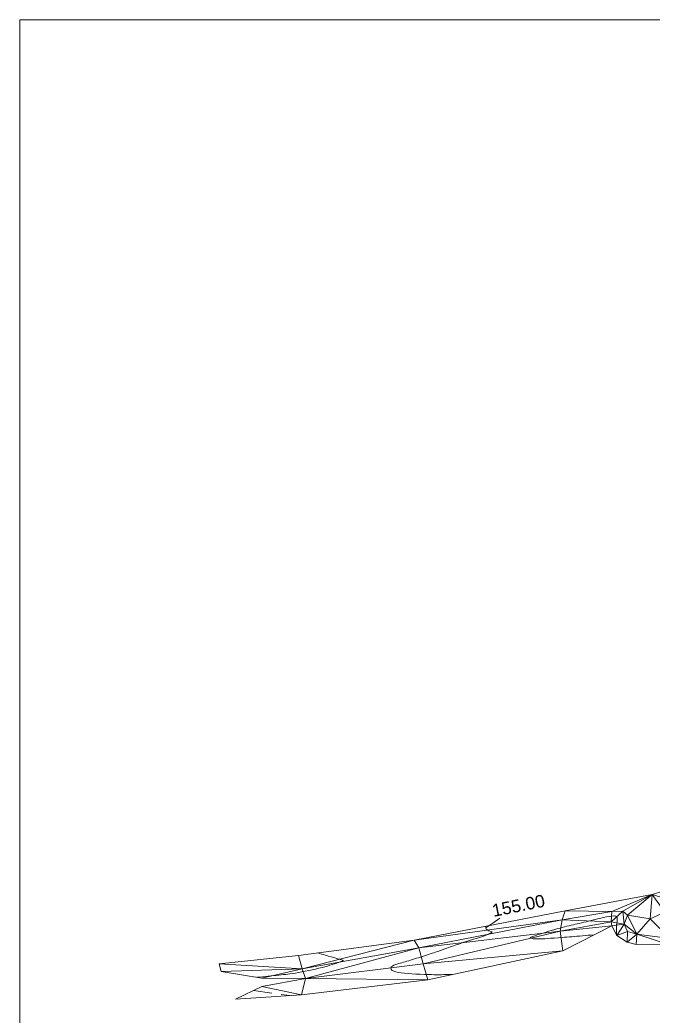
# Model space of a CAD drawing. Header units: metres. Extents: x 33479199 to 33479599, y 5709119 to 5709389.
# Drawn here: x 33479198.7 to 33479300, y 5709230 to 5709389.3 of the extents above; entities that cross this region are included whole.
import ezdxf

# ---------------------------------------------------------------- set-up
doc = ezdxf.new("R2010")
doc.units = ezdxf.units.M
doc.linetypes.add('58', pattern=[4.5, 3, -1.5])
doc.linetypes.add('59', pattern=[0])
for name, color, linetype, lineweight in [('Ebene 1', 7, 'CONTINUOUS', 18), ('Graben', 255, 'CONTINUOUS', 0), ('HTW_LINIEN_HOEHENLINIEN', 171, 'CONTINUOUS', 18)]:
    doc.layers.add(name, color=color, linetype=linetype, lineweight=lineweight)
doc.styles.add('Textart 58', font='Arial.ttf')

msp = doc.modelspace()

# ---------------------------------------------------------------- linework, layer by layer
at = {"layer": 'Ebene 1', "color": 7, "linetype": 'Continuous', "lineweight": 18}
msp.add_lwpolyline([(33479198.742876, 5709119.257393), (33479599.242876, 5709119.257406), (33479599.242867, 5709389.257406), (33479198.742867, 5709389.257393)], close=True, dxfattribs=at)
at = {"layer": 'Graben'}
for points in [[(33479299.834651, 5709249.436868, 155.838707), (33479302.409272, 5709248.633669, 155.875782), (33479303.352019, 5709250.508896, 155.992154)], [(33479285.894531, 5709246.86233, 155.491373), (33479293.387354, 5709246.748998, 155.727809), (33479299.834651, 5709249.436868, 155.838707)], [(33479293.387354, 5709246.748998, 155.727809), (33479295.138975, 5709246.803245, 155.605267), (33479299.834651, 5709249.436868, 155.838707)], [(33479295.138975, 5709246.803245, 155.605267), (33479295.854738, 5709246.16427, 155.607917), (33479299.834651, 5709249.436868, 155.838707)], [(33479295.854738, 5709246.16427, 155.607917), (33479299.471134, 5709245.58656, 155.790961), (33479299.834651, 5709249.436868, 155.838707)], [(33479299.471134, 5709245.58656, 155.790961), (33479299.834651, 5709249.436868, 155.838707), (33479301.852109, 5709246.626504, 155.783642)], [(33479299.834651, 5709249.436868, 155.838707), (33479301.852109, 5709246.626504, 155.783642), (33479302.409272, 5709248.633669, 155.875782)], [(33479261.743724, 5709242.134821, 154.55774), (33479285.439847, 5709245.430262, 155.463042), (33479285.894531, 5709246.86233, 155.491373)], [(33479285.439847, 5709245.430262, 155.463042), (33479285.894531, 5709246.86233, 155.491373), (33479293.387354, 5709246.748998, 155.727809)], [(33479285.439847, 5709245.430262, 155.463042), (33479293.235096, 5709245.091632, 156.415526), (33479293.387354, 5709246.748998, 155.727809)], [(33479293.235096, 5709245.091632, 156.415526), (33479293.387354, 5709246.748998, 155.727809), (33479295.138975, 5709246.803245, 155.605267)], [(33479293.235096, 5709245.091632, 156.415526), (33479295.138975, 5709246.803245, 155.605267), (33479295.351972, 5709244.704693, 155.515514)], [(33479295.138975, 5709246.803245, 155.605267), (33479295.351972, 5709244.704693, 155.515514), (33479295.854738, 5709246.16427, 155.607917)], [(33479299.471134, 5709245.58656, 155.790961), (33479301.852109, 5709246.626504, 155.783642), (33479302.702204, 5709242.441413, 155.811916)], [(33479261.743724, 5709242.134821, 154.55774), (33479262.490797, 5709240.941524, 154.466051), (33479285.439847, 5709245.430262, 155.463042)], [(33479262.490797, 5709240.941524, 154.466051), (33479285.097524, 5709243.592154, 156.233356), (33479285.439847, 5709245.430262, 155.463042)], [(33479285.097524, 5709243.592154, 156.233356), (33479285.439847, 5709245.430262, 155.463042), (33479293.235096, 5709245.091632, 156.415526)], [(33479285.097524, 5709243.592154, 156.233356), (33479293.235096, 5709245.091632, 156.415526), (33479293.387611, 5709244.463215, 156.261278)], [(33479293.235096, 5709245.091632, 156.415526), (33479293.387611, 5709244.463215, 156.261278), (33479295.351972, 5709244.704693, 155.515514)], [(33479295.351972, 5709244.704693, 155.515514), (33479295.854738, 5709246.16427, 155.607917), (33479297.369605, 5709243.139131, 155.652523)], [(33479295.854738, 5709246.16427, 155.607917), (33479297.369605, 5709243.139131, 155.652523), (33479299.471134, 5709245.58656, 155.790961)], [(33479297.369605, 5709243.139131, 155.652523), (33479299.471134, 5709245.58656, 155.790961), (33479302.702204, 5709242.441413, 155.811916)], [(33479262.490797, 5709240.941524, 154.466051), (33479263.18833, 5709238.355507, 155.357081), (33479285.097524, 5709243.592154, 156.233356)], [(33479263.18833, 5709238.355507, 155.357081), (33479285.097524, 5709243.592154, 156.233356), (33479285.538104, 5709240.465284, 155.53711)], [(33479285.097524, 5709243.592154, 156.233356), (33479285.538104, 5709240.465284, 155.53711), (33479293.387611, 5709244.463215, 156.261278)], [(33479293.387611, 5709244.463215, 156.261278), (33479294.153825, 5709242.90471, 155.978962), (33479295.351972, 5709244.704693, 155.515514)], [(33479294.153825, 5709242.90471, 155.978962), (33479295.351972, 5709244.704693, 155.515514), (33479295.882472, 5709243.541655, 155.519098)], [(33479294.153825, 5709242.90471, 155.978962), (33479295.813212, 5709241.853632, 155.949511), (33479295.882472, 5709243.541655, 155.519098)], [(33479295.351972, 5709244.704693, 155.515514), (33479295.882472, 5709243.541655, 155.519098), (33479297.369605, 5709243.139131, 155.652523)], [(33479295.813212, 5709241.853632, 155.949511), (33479295.882472, 5709243.541655, 155.519098), (33479297.369605, 5709243.139131, 155.652523)], [(33479243.274321, 5709239.716481, 153.889333), (33479243.867423, 5709237.55306, 153.719068), (33479261.743724, 5709242.134821, 154.55774)], [(33479243.867423, 5709237.55306, 153.719068), (33479261.743724, 5709242.134821, 154.55774), (33479262.490797, 5709240.941524, 154.466051)], [(33479295.813212, 5709241.853632, 155.949511), (33479297.241697, 5709241.451632, 155.908189), (33479297.369605, 5709243.139131, 155.652523)], [(33479297.241697, 5709241.451632, 155.908189), (33479297.369605, 5709243.139131, 155.652523), (33479302.276683, 5709241.522452, 156.071076)], [(33479297.369605, 5709243.139131, 155.652523), (33479302.276683, 5709241.522452, 156.071076), (33479302.702204, 5709242.441413, 155.811916)], [(33479243.867423, 5709237.55306, 153.719068), (33479244.410528, 5709236.043528, 154.463703), (33479262.490797, 5709240.941524, 154.466051)], [(33479244.410528, 5709236.043528, 154.463703), (33479262.490797, 5709240.941524, 154.466051), (33479263.18833, 5709238.355507, 155.357081)], [(33479263.18833, 5709238.355507, 155.357081), (33479263.92561, 5709235.787422, 154.869429), (33479285.538104, 5709240.465284, 155.53711)], [(33479230.596871, 5709238.349211, 153.339339), (33479243.274321, 5709239.716481, 153.889333), (33479243.867423, 5709237.55306, 153.719068)], [(33479230.596871, 5709238.349211, 153.339339), (33479230.895419, 5709237.163331, 153.308962), (33479243.867423, 5709237.55306, 153.719068)], [(33479230.895419, 5709237.163331, 153.308962), (33479237.41234, 5709236.092341, 154.094516), (33479243.867423, 5709237.55306, 153.719068)], [(33479237.41234, 5709236.092341, 154.094516), (33479243.867423, 5709237.55306, 153.719068), (33479244.410528, 5709236.043528, 154.463703)], [(33479244.410528, 5709236.043528, 154.463703), (33479263.18833, 5709238.355507, 155.357081), (33479263.92561, 5709235.787422, 154.869429)], [(33479237.422858, 5709234.726815, 154.160283), (33479243.752664, 5709233.41157, 154.073448), (33479244.410528, 5709236.043528, 154.463703)], [(33479243.752664, 5709233.41157, 154.073448), (33479244.410528, 5709236.043528, 154.463703), (33479263.92561, 5709235.787422, 154.869429)], [(33479233.199484, 5709232.720412, 153.66113), (33479237.422858, 5709234.726815, 154.160283), (33479243.752664, 5709233.41157, 154.073448)]]:
    msp.add_3dface(points, dxfattribs=at)
at = {"layer": 'HTW_LINIEN_HOEHENLINIEN', "color": 1, "linetype": '58', "lineweight": 18}
for points in [[(33479246.332276, 5709240.116882, 154), (33479246.662242, 5709240.020199, 154), (33479246.969242, 5709239.931199, 154), (33479247.253242, 5709239.848199, 154), (33479247.537242, 5709239.765199, 154), (33479247.799242, 5709239.688199, 154), (33479248.040242, 5709239.618199, 154), (33479248.523242, 5709239.478199, 154), (33479248.921242, 5709239.364199, 154), (33479249.244242, 5709239.272199, 154), (33479249.566242, 5709239.179199, 154), (33479249.814242, 5709239.108199, 154), (33479249.997242, 5709239.056199, 154), (33479250.180242, 5709239.005199, 154), (33479250.299242, 5709238.973199, 154), (33479250.363483, 5709238.957625, 154), (33479250.490242, 5709238.925199, 154), (33479250.192242, 5709238.777199, 154), (33479249.650242, 5709238.580199, 154), (33479249.379242, 5709238.481199, 154), (33479249.046242, 5709238.370199, 154), (33479248.675242, 5709238.254199, 154), (33479248.305242, 5709238.139199, 154), (33479247.896242, 5709238.020199, 154), (33479247.471896, 5709237.905488, 154), (33479247.046242, 5709237.790199, 154), (33479246.542242, 5709237.666199, 154), (33479246.006242, 5709237.544199, 154), (33479245.470242, 5709237.422199, 154), (33479244.902242, 5709237.301199, 154), (33479244.348242, 5709237.190199, 154), (33479243.793242, 5709237.079199, 154), (33479243.252242, 5709236.979199, 154), (33479242.771242, 5709236.898199, 154), (33479242.290242, 5709236.816199, 154), (33479241.869242, 5709236.754199, 154), (33479241.554836, 5709236.721808, 154), (33479241.239242, 5709236.688199, 154), (33479240.887242, 5709236.652199, 154), (33479240.507242, 5709236.613199, 154), (33479240.128242, 5709236.574199, 154), (33479239.721242, 5709236.533199, 154), (33479239.297242, 5709236.490199, 154), (33479238.873242, 5709236.447199, 154), (33479238.432242, 5709236.402199, 154), (33479237.984242, 5709236.357199, 154), (33479237.535242, 5709236.312199, 154), (33479237.080242, 5709236.266199, 154), (33479236.628242, 5709236.221199, 154)], [(33479236.066692, 5709234.08254, 154), (33479241.872775, 5709233.288451, 154)]]:
    msp.add_polyline3d(points, dxfattribs=at)

# ---------------------------------------------------------------- next in the draw order: texts
at = {"layer": 'HTW_LINIEN_HOEHENLINIEN', "color": 7, "lineweight": 18, "insert": (33479278.236052, 5709248.667711, 155), "char_height": 2, "attachment_point": 2, "rotation": 11.34521547, "line_spacing_factor": 0.69, "style": 'Textart 58', "bg_fill": 2}
msp.add_mtext('155.00', dxfattribs=at)

# ---------------------------------------------------------------- next in the draw order: linework, layer by layer
at = {"layer": 'HTW_LINIEN_HOEHENLINIEN', "color": 7, "linetype": 'Continuous', "lineweight": 18}
msp.add_line((33479275.471244, 5709245.665146, 155), (33479273.234889, 5709244.138183, 155), dxfattribs=at)
at = {"layer": 'HTW_LINIEN_HOEHENLINIEN', "color": 1, "linetype": '58', "lineweight": 18}
msp.add_polyline3d([(33479294.096726, 5709243.020851, 156), (33479294.088377, 5709243.593243, 156), (33479294.092377, 5709243.998243, 156), (33479294.102377, 5709244.271243, 156), (33479294.111377, 5709244.543243, 156), (33479294.126377, 5709244.684243, 156), (33479294.144129, 5709244.730402, 156), (33479294.177377, 5709244.821243, 156), (33479294.211377, 5709245.176243, 156), (33479294.21195, 5709245.441194, 156), (33479294.211377, 5709245.705243, 156), (33479293.989377, 5709246.000243, 156), (33479293.769278, 5709246.031215, 156), (33479293.658377, 5709246.046243, 156), (33479293.329377, 5709246.008243, 156), (33479292.919377, 5709245.940243, 156), (33479292.509377, 5709245.871243, 156), (33479292.017377, 5709245.772243, 156), (33479291.580736, 5709245.666195, 156), (33479291.362377, 5709245.612243, 156), (33479291.071377, 5709245.541243, 156), (33479290.740377, 5709245.461243, 156), (33479290.409377, 5709245.382243, 156), (33479290.037377, 5709245.293243, 156), (33479289.656377, 5709245.202243, 156), (33479289.275377, 5709245.111243, 156), (33479288.885377, 5709245.018243, 156), (33479288.518377, 5709244.931243, 156), (33479288.151377, 5709244.844243, 156), (33479287.807377, 5709244.762243, 156), (33479287.517803, 5709244.694173, 156), (33479287.227377, 5709244.625243, 156), (33479286.889377, 5709244.543243, 156), (33479286.533377, 5709244.454243, 156), (33479286.178377, 5709244.366243, 156), (33479285.804377, 5709244.271243, 156), (33479285.442377, 5709244.178243, 156), (33479285.080377, 5709244.085243, 156), (33479284.730377, 5709243.993243, 156), (33479284.423377, 5709243.910243, 156), (33479284.115377, 5709243.826243, 156), (33479283.849377, 5709243.752243, 156), (33479283.656869, 5709243.695574, 156), (33479283.270377, 5709243.582243, 156), (33479282.706377, 5709243.403243, 156), (33479282.150377, 5709243.220243, 156), (33479281.593377, 5709243.037243, 156), (33479281.043377, 5709242.850243, 156), (33479280.687756, 5709242.719886, 156), (33479280.331377, 5709242.589243, 156), (33479280.349377, 5709242.480243, 156), (33479280.643377, 5709242.415243, 156), (33479280.790377, 5709242.382243, 156), (33479281.005377, 5709242.360243, 156), (33479281.277377, 5709242.351243, 156), (33479281.550377, 5709242.343243, 156), (33479281.879377, 5709242.348243, 156), (33479282.254095, 5709242.370875, 156), (33479282.627377, 5709242.392243, 156), (33479283.084377, 5709242.421243, 156), (33479283.621377, 5709242.458243, 156), (33479284.158377, 5709242.495243, 156), (33479284.776377, 5709242.540243, 156), (33479285.472377, 5709242.594243, 156), (33479285.820377, 5709242.621243, 156), (33479286.187377, 5709242.650243, 156), (33479286.573377, 5709242.681243, 156), (33479286.959377, 5709242.712243, 156), (33479287.365377, 5709242.745243, 156), (33479287.789377, 5709242.781243, 156), (33479288.213377, 5709242.817243, 156), (33479288.656377, 5709242.855243, 156), (33479289.118377, 5709242.895243, 156), (33479289.579377, 5709242.934243, 156), (33479290.058377, 5709242.976243, 156), (33479290.555531, 5709243.020773, 156)], dxfattribs=at)
at = {"layer": 'HTW_LINIEN_HOEHENLINIEN', "color": 5, "linetype": '59', "lineweight": 18}
msp.add_polyline3d([(33479273.183907, 5709244.374232, 155), (33479273.285366, 5709243.901832, 155), (33479273.684366, 5709243.644832, 155), (33479274.050599, 5709243.545115, 155), (33479274.233366, 5709243.494832, 155), (33479274.074366, 5709243.344832, 155), (33479273.699366, 5709243.157832, 155), (33479273.511366, 5709243.063832, 155), (33479273.269366, 5709242.959832, 155), (33479272.989366, 5709242.854832, 155), (33479272.709366, 5709242.749832, 155), (33479272.391366, 5709242.643832, 155), (33479272.051136, 5709242.543931, 155), (33479271.709366, 5709242.443832, 155), (33479271.267366, 5709242.306832, 155), (33479270.772366, 5709242.147832, 155), (33479270.277366, 5709241.989832, 155), (33479269.728366, 5709241.810832, 155), (33479269.172366, 5709241.625832, 155), (33479268.894366, 5709241.532832, 155), (33479268.614366, 5709241.438832, 155), (33479268.337366, 5709241.344832, 155), (33479268.061366, 5709241.251832, 155), (33479267.789366, 5709241.158832, 155), (33479267.527366, 5709241.067832, 155), (33479267.002366, 5709240.885832, 155), (33479266.515366, 5709240.713832, 155), (33479266.114834, 5709240.567102, 155), (33479265.914366, 5709240.493832, 155), (33479265.685366, 5709240.412832, 155), (33479265.435366, 5709240.325832, 155), (33479265.185366, 5709240.238832, 155), (33479264.913366, 5709240.146832, 155), (33479264.626366, 5709240.050832, 155), (33479264.339366, 5709239.954832, 155), (33479264.037366, 5709239.855832, 155), (33479263.727366, 5709239.754832, 155), (33479263.418366, 5709239.654832, 155), (33479263.100366, 5709239.553832, 155), (33479262.781366, 5709239.452832, 155), (33479262.461366, 5709239.351832, 155), (33479262.140366, 5709239.250832, 155), (33479261.824366, 5709239.152832, 155), (33479261.508366, 5709239.055832, 155), (33479261.197366, 5709238.961832, 155), (33479260.898366, 5709238.872832, 155), (33479260.599366, 5709238.782832, 155), (33479260.311366, 5709238.698832, 155), (33479260.042366, 5709238.621832, 155), (33479259.772366, 5709238.543832, 155), (33479259.521366, 5709238.472832, 155), (33479259.295842, 5709238.411635, 155), (33479258.843366, 5709238.287832, 155), (33479258.517366, 5709238.150832, 155), (33479258.314366, 5709238.009832, 155), (33479258.111366, 5709237.868832, 155), (33479258.030366, 5709237.724832, 155), (33479258.069366, 5709237.588832, 155), (33479258.107366, 5709237.451832, 155), (33479258.265366, 5709237.322832, 155), (33479258.539366, 5709237.213832, 155), (33479258.812366, 5709237.103832, 155), (33479259.202366, 5709237.012832, 155), (33479259.705545, 5709236.953226, 155), (33479260.208366, 5709236.892832, 155), (33479260.780366, 5709236.836832, 155), (33479261.407366, 5709236.788832, 155), (33479262.034366, 5709236.740832, 155), (33479262.716366, 5709236.701832, 155), (33479263.439366, 5709236.674832, 155), (33479263.800366, 5709236.660832, 155), (33479264.171366, 5709236.650832, 155), (33479264.551366, 5709236.643832, 155), (33479264.931366, 5709236.637832, 155), (33479265.320366, 5709236.634832, 155), (33479265.715366, 5709236.636832, 155), (33479266.110366, 5709236.638832, 155), (33479266.512366, 5709236.644832, 155), (33479266.919366, 5709236.655832, 155), (33479267.326366, 5709236.665832, 155), (33479267.737366, 5709236.680832, 155), (33479268.152117, 5709236.702217, 155)], dxfattribs=at)

doc.saveas('drawing.dxf')
